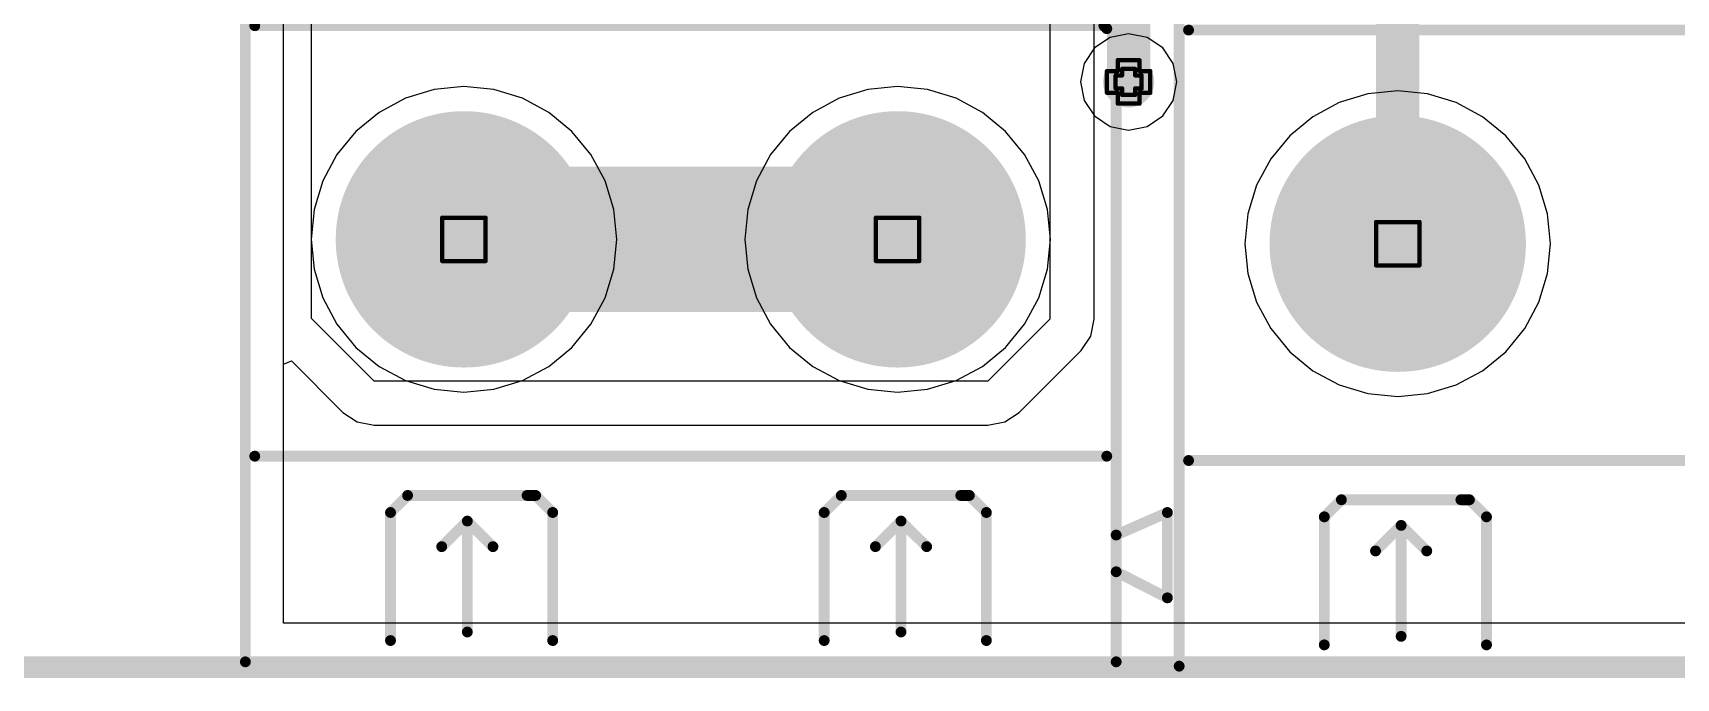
# Model space of a CAD drawing. Header units: inches. Extents: x 0 to 198, y 0 to 199.
# Drawn here: x 4.019 to 4.777, y -0.005 to 0.293 of the extents above; entities that cross this region are included whole.
import ezdxf

# ---------------------------------------------------------------- set-up
doc = ezdxf.new("R2010")
doc.units = ezdxf.units.IN
doc.header["$MEASUREMENT"] = 0
for name, color, linetype in [('Board Outline', 216, 'Continuous'), ('Bottom Layer', 5, 'Continuous'), ('Bottom Solder', 6, 'Continuous'), ('Drill Drawing', 1, 'Continuous'), ('Layer 1', 16, 'Continuous'), ('Layer 2', 76, 'Continuous'), ('Multi-Layer', 9, 'Continuous'), ('Pad Holes', 156, 'Continuous'), ('Top Layer', 1, 'Continuous'), ('Top Overlay', 2, 'Continuous'), ('Top Solder', 216, 'Continuous'), ('Via Holes', 16, 'Continuous')]:
    doc.layers.add(name, color=color, linetype=linetype)

# ---------------------------------------------------------------- blocks, each defined once
blk = doc.blocks.new('DB128L_5_08_2P_GN_S_222')
at = {"layer": 'Bottom Layer'}
h = blk.add_hatch(color=5, dxfattribs=at)
edge = h.paths.add_edge_path()
edge.add_arc((-0.1, 0), 0.05512, 0, 360)
h = blk.add_hatch(color=5, dxfattribs=at)
edge = h.paths.add_edge_path()
edge.add_arc((0.1, 0), 0.05512, 0, 360)
at = {"layer": 'Bottom Solder'}
h = blk.add_hatch(color=6, dxfattribs=at)
edge = h.paths.add_edge_path()
edge.add_arc((-0.1, 0), 0.05912, 0, 360)
h = blk.add_hatch(color=6, dxfattribs=at)
edge = h.paths.add_edge_path()
edge.add_arc((0.1, 0), 0.05912, 0, 360)
at = {"layer": 'Layer 1'}
h = blk.add_hatch(color=16, dxfattribs=at)
edge = h.paths.add_edge_path()
edge.add_arc((-0.1, 0), 0.05512, 0, 360)
h = blk.add_hatch(color=16, dxfattribs=at)
edge = h.paths.add_edge_path()
edge.add_arc((0.1, 0), 0.05512, 0, 360)
at = {"layer": 'Layer 2'}
h = blk.add_hatch(color=76, dxfattribs=at)
edge = h.paths.add_edge_path()
edge.add_arc((-0.1, 0), 0.05512, 0, 360)
h = blk.add_hatch(color=76, dxfattribs=at)
edge = h.paths.add_edge_path()
edge.add_arc((0.1, 0), 0.05512, 0, 360)
at = {"layer": 'Multi-Layer'}
h = blk.add_hatch(color=9, dxfattribs=at)
edge = h.paths.add_edge_path()
edge.add_arc((-0.1, 0), 0.05512, 0, 360)
h = blk.add_hatch(color=9, dxfattribs=at)
edge = h.paths.add_edge_path()
edge.add_arc((0.1, 0), 0.05512, 0, 360)
at = {"layer": 'Pad Holes'}
h = blk.add_hatch(color=7, dxfattribs=at)
edge = h.paths.add_edge_path()
edge.add_arc((-0.1, 0), 0.0315, 0, 360)
h = blk.add_hatch(color=7, dxfattribs=at)
edge = h.paths.add_edge_path()
edge.add_arc((0.1, 0), 0.0315, 0, 360)
at = {"layer": 'Top Layer'}
h = blk.add_hatch(color=1, dxfattribs=at)
edge = h.paths.add_edge_path()
edge.add_arc((-0.1, 0), 0.05512, 0, 360)
h = blk.add_hatch(color=1, dxfattribs=at)
edge = h.paths.add_edge_path()
edge.add_arc((0.1, 0), 0.05512, 0, 360)
at = {"layer": 'Top Solder'}
h = blk.add_hatch(color=216, dxfattribs=at)
edge = h.paths.add_edge_path()
edge.add_arc((-0.1, 0), 0.05912, 0, 360)
h = blk.add_hatch(color=216, dxfattribs=at)
edge = h.paths.add_edge_path()
edge.add_arc((0.1, 0), 0.05912, 0, 360)
at = {"layer": 'Top Overlay'}
for points in [[(-0.20079, 0.19485, 0.005, 0.005, 0), (-0.20079, -0.20079, 0.005, 0.005, 0)], [(0.20079, 0.19485, 0.005, 0.005, 0), (-0.20079, 0.19485, 0.005, 0.005, 0)], [(0.20079, 0.19485, 0.005, 0.005, 0), (0.20079, -0.20079, 0.005, 0.005, 0)], [(-0.14094, 0.18504, 0.005, 0.005, 0), (-0.14094, 0.12598, 0.005, 0.005, 0)], [(-0.10157, 0.1811, 0.005, 0.005, 0), (-0.10157, 0.12992, 0.005, 0.005, 0)], [(-0.06614, 0.18504, 0.005, 0.005, 0), (-0.06614, 0.12598, 0.005, 0.005, 0)], [(0.05906, 0.18504, 0.005, 0.005, 0), (0.05906, 0.12598, 0.005, 0.005, 0)], [(0.09843, 0.1811, 0.005, 0.005, 0), (0.09843, 0.12992, 0.005, 0.005, 0)], [(0.13386, 0.18504, 0.005, 0.005, 0), (0.13386, 0.12598, 0.005, 0.005, 0)], [(-0.20079, 0.15332, 0.005, 0.005, 0), (-0.22441, 0.16535, 0.005, 0.005, 0)], [(-0.22441, 0.16535, 0.005, 0.005, 0), (-0.22441, 0.12598, 0.005, 0.005, 0)], [(-0.10157, 0.12992, 0.005, 0.005, 0), (-0.11339, 0.14173, 0.005, 0.005, 0)], [(-0.08976, 0.14173, 0.005, 0.005, 0), (-0.10157, 0.12992, 0.005, 0.005, 0)], [(0.09843, 0.12992, 0.005, 0.005, 0), (0.08661, 0.14173, 0.005, 0.005, 0)], [(0.11024, 0.14173, 0.005, 0.005, 0), (0.09843, 0.12992, 0.005, 0.005, 0)], [(-0.20079, 0.13638, 0.005, 0.005, 0), (-0.22441, 0.12598, 0.005, 0.005, 0)], [(-0.13307, 0.11811, 0.005, 0.005, 0), (-0.14094, 0.12598, 0.005, 0.005, 0)], [(-0.06614, 0.12598, 0.005, 0.005, 0), (-0.07402, 0.11811, 0.005, 0.005, 0)], [(0.06693, 0.11811, 0.005, 0.005, 0), (0.05906, 0.12598, 0.005, 0.005, 0)], [(0.13386, 0.12598, 0.005, 0.005, 0), (0.12598, 0.11811, 0.005, 0.005, 0)], [(-0.12913, 0.11811, 0.005, 0.005, 0), (-0.13307, 0.11811, 0.005, 0.005, 0)], [(-0.07402, 0.11811, 0.005, 0.005, 0), (-0.12913, 0.11811, 0.005, 0.005, 0)], [(0.07087, 0.11811, 0.005, 0.005, 0), (0.06693, 0.11811, 0.005, 0.005, 0)], [(0.12598, 0.11811, 0.005, 0.005, 0), (0.07087, 0.11811, 0.005, 0.005, 0)], [(0.19646, 0.1, 0.005, 0.005, 0), (-0.19646, 0.1, 0.005, 0.005, 0)], [(-0.19512, -0.09853, 0.005, 0.005, 0), (-0.19646, -0.09719, 0.005, 0.005, 0)], [(0.19646, -0.09853, 0.005, 0.005, 0), (-0.19512, -0.09853, 0.005, 0.005, 0)], [(-0.20079, -0.13015, 0.005, 0.005, 0), (-0.22441, -0.11811, 0.005, 0.005, 0)], [(-0.22441, -0.11811, 0.005, 0.005, 0), (-0.22441, -0.15748, 0.005, 0.005, 0)], [(-0.20079, -0.14708, 0.005, 0.005, 0), (-0.22441, -0.15748, 0.005, 0.005, 0)], [(0.19646, -0.15111, 0.005, 0.005, 0), (-0.19646, -0.15111, 0.005, 0.005, 0)], [(0.02352, -0.15111, 0.005, 0.005, 0), (0.01862, -0.15111, 0.005, 0.005, 0)], [(0.20079, -0.20079, 0.005, 0.005, 0), (-0.20079, -0.20079, 0.005, 0.005, 0)]]:
    blk.add_lwpolyline(points, format="xyseb", dxfattribs=at)
for points in [[(-0.20204, 0.19485, 0.0025, 0.0025, 1), (-0.19954, 0.19485, 0.0025, 0.0025, 1)], [(-0.20204, 0.19485, 0.0025, 0.0025, 1), (-0.19954, 0.19485, 0.0025, 0.0025, 1)], [(0.19954, 0.19485, 0.0025, 0.0025, 1), (0.20204, 0.19485, 0.0025, 0.0025, 1)], [(0.19954, 0.19485, 0.0025, 0.0025, 1), (0.20204, 0.19485, 0.0025, 0.0025, 1)], [(-0.14219, 0.18504, 0.0025, 0.0025, 1), (-0.13969, 0.18504, 0.0025, 0.0025, 1)], [(-0.10282, 0.1811, 0.0025, 0.0025, 1), (-0.10032, 0.1811, 0.0025, 0.0025, 1)], [(-0.06739, 0.18504, 0.0025, 0.0025, 1), (-0.06489, 0.18504, 0.0025, 0.0025, 1)], [(0.05781, 0.18504, 0.0025, 0.0025, 1), (0.06031, 0.18504, 0.0025, 0.0025, 1)], [(0.09718, 0.1811, 0.0025, 0.0025, 1), (0.09968, 0.1811, 0.0025, 0.0025, 1)], [(0.13261, 0.18504, 0.0025, 0.0025, 1), (0.13511, 0.18504, 0.0025, 0.0025, 1)], [(-0.22566, 0.16535, 0.0025, 0.0025, 1), (-0.22316, 0.16535, 0.0025, 0.0025, 1)], [(-0.22566, 0.16535, 0.0025, 0.0025, 1), (-0.22316, 0.16535, 0.0025, 0.0025, 1)], [(-0.20204, 0.15332, 0.0025, 0.0025, 1), (-0.19954, 0.15332, 0.0025, 0.0025, 1)], [(-0.11464, 0.14173, 0.0025, 0.0025, 1), (-0.11214, 0.14173, 0.0025, 0.0025, 1)], [(-0.09101, 0.14173, 0.0025, 0.0025, 1), (-0.08851, 0.14173, 0.0025, 0.0025, 1)], [(0.08536, 0.14173, 0.0025, 0.0025, 1), (0.08786, 0.14173, 0.0025, 0.0025, 1)], [(0.10899, 0.14173, 0.0025, 0.0025, 1), (0.11149, 0.14173, 0.0025, 0.0025, 1)], [(-0.20204, 0.13638, 0.0025, 0.0025, 1), (-0.19954, 0.13638, 0.0025, 0.0025, 1)], [(-0.10282, 0.12992, 0.0025, 0.0025, 1), (-0.10032, 0.12992, 0.0025, 0.0025, 1)], [(-0.10282, 0.12992, 0.0025, 0.0025, 1), (-0.10032, 0.12992, 0.0025, 0.0025, 1)], [(-0.10282, 0.12992, 0.0025, 0.0025, 1), (-0.10032, 0.12992, 0.0025, 0.0025, 1)], [(0.09718, 0.12992, 0.0025, 0.0025, 1), (0.09968, 0.12992, 0.0025, 0.0025, 1)], [(0.09718, 0.12992, 0.0025, 0.0025, 1), (0.09968, 0.12992, 0.0025, 0.0025, 1)], [(0.09718, 0.12992, 0.0025, 0.0025, 1), (0.09968, 0.12992, 0.0025, 0.0025, 1)], [(-0.22566, 0.12598, 0.0025, 0.0025, 1), (-0.22316, 0.12598, 0.0025, 0.0025, 1)], [(-0.22566, 0.12598, 0.0025, 0.0025, 1), (-0.22316, 0.12598, 0.0025, 0.0025, 1)], [(-0.14219, 0.12598, 0.0025, 0.0025, 1), (-0.13969, 0.12598, 0.0025, 0.0025, 1)], [(-0.14219, 0.12598, 0.0025, 0.0025, 1), (-0.13969, 0.12598, 0.0025, 0.0025, 1)], [(-0.06739, 0.12598, 0.0025, 0.0025, 1), (-0.06489, 0.12598, 0.0025, 0.0025, 1)], [(-0.06739, 0.12598, 0.0025, 0.0025, 1), (-0.06489, 0.12598, 0.0025, 0.0025, 1)], [(0.05781, 0.12598, 0.0025, 0.0025, 1), (0.06031, 0.12598, 0.0025, 0.0025, 1)], [(0.05781, 0.12598, 0.0025, 0.0025, 1), (0.06031, 0.12598, 0.0025, 0.0025, 1)], [(0.13261, 0.12598, 0.0025, 0.0025, 1), (0.13511, 0.12598, 0.0025, 0.0025, 1)], [(0.13261, 0.12598, 0.0025, 0.0025, 1), (0.13511, 0.12598, 0.0025, 0.0025, 1)], [(-0.13432, 0.11811, 0.0025, 0.0025, 1), (-0.13182, 0.11811, 0.0025, 0.0025, 1)], [(-0.13432, 0.11811, 0.0025, 0.0025, 1), (-0.13182, 0.11811, 0.0025, 0.0025, 1)], [(-0.13038, 0.11811, 0.0025, 0.0025, 1), (-0.12788, 0.11811, 0.0025, 0.0025, 1)], [(-0.13038, 0.11811, 0.0025, 0.0025, 1), (-0.12788, 0.11811, 0.0025, 0.0025, 1)], [(-0.07527, 0.11811, 0.0025, 0.0025, 1), (-0.07277, 0.11811, 0.0025, 0.0025, 1)], [(-0.07527, 0.11811, 0.0025, 0.0025, 1), (-0.07277, 0.11811, 0.0025, 0.0025, 1)], [(0.06568, 0.11811, 0.0025, 0.0025, 1), (0.06818, 0.11811, 0.0025, 0.0025, 1)], [(0.06568, 0.11811, 0.0025, 0.0025, 1), (0.06818, 0.11811, 0.0025, 0.0025, 1)], [(0.06962, 0.11811, 0.0025, 0.0025, 1), (0.07212, 0.11811, 0.0025, 0.0025, 1)], [(0.06962, 0.11811, 0.0025, 0.0025, 1), (0.07212, 0.11811, 0.0025, 0.0025, 1)], [(0.12473, 0.11811, 0.0025, 0.0025, 1), (0.12723, 0.11811, 0.0025, 0.0025, 1)], [(0.12473, 0.11811, 0.0025, 0.0025, 1), (0.12723, 0.11811, 0.0025, 0.0025, 1)], [(-0.19771, 0.1, 0.0025, 0.0025, 1), (-0.19521, 0.1, 0.0025, 0.0025, 1)], [(0.19521, 0.1, 0.0025, 0.0025, 1), (0.19771, 0.1, 0.0025, 0.0025, 1)], [(-0.19771, -0.09719, 0.0025, 0.0025, 1), (-0.19521, -0.09719, 0.0025, 0.0025, 1)], [(-0.19637, -0.09853, 0.0025, 0.0025, 1), (-0.19387, -0.09853, 0.0025, 0.0025, 1)], [(-0.19637, -0.09853, 0.0025, 0.0025, 1), (-0.19387, -0.09853, 0.0025, 0.0025, 1)], [(0.19521, -0.09853, 0.0025, 0.0025, 1), (0.19771, -0.09853, 0.0025, 0.0025, 1)], [(-0.22566, -0.11811, 0.0025, 0.0025, 1), (-0.22316, -0.11811, 0.0025, 0.0025, 1)], [(-0.22566, -0.11811, 0.0025, 0.0025, 1), (-0.22316, -0.11811, 0.0025, 0.0025, 1)], [(-0.20204, -0.13015, 0.0025, 0.0025, 1), (-0.19954, -0.13015, 0.0025, 0.0025, 1)], [(-0.20204, -0.14708, 0.0025, 0.0025, 1), (-0.19954, -0.14708, 0.0025, 0.0025, 1)], [(-0.19771, -0.15111, 0.0025, 0.0025, 1), (-0.19521, -0.15111, 0.0025, 0.0025, 1)], [(0.01737, -0.15111, 0.0025, 0.0025, 1), (0.01987, -0.15111, 0.0025, 0.0025, 1)], [(0.02227, -0.15111, 0.0025, 0.0025, 1), (0.02477, -0.15111, 0.0025, 0.0025, 1)], [(0.19521, -0.15111, 0.0025, 0.0025, 1), (0.19771, -0.15111, 0.0025, 0.0025, 1)], [(-0.22566, -0.15748, 0.0025, 0.0025, 1), (-0.22316, -0.15748, 0.0025, 0.0025, 1)], [(-0.22566, -0.15748, 0.0025, 0.0025, 1), (-0.22316, -0.15748, 0.0025, 0.0025, 1)], [(-0.20204, -0.20079, 0.0025, 0.0025, 1), (-0.19954, -0.20079, 0.0025, 0.0025, 1)], [(-0.20204, -0.20079, 0.0025, 0.0025, 1), (-0.19954, -0.20079, 0.0025, 0.0025, 1)], [(0.19954, -0.20079, 0.0025, 0.0025, 1), (0.20204, -0.20079, 0.0025, 0.0025, 1)], [(0.19954, -0.20079, 0.0025, 0.0025, 1), (0.20204, -0.20079, 0.0025, 0.0025, 1)]]:
    blk.add_lwpolyline(points, format="xyseb", close=True, dxfattribs=at)
blk = doc.blocks.new('DB128L_5_08_2P_GN_S_223')
at = {"layer": 'Bottom Layer'}
h = blk.add_hatch(color=5, dxfattribs=at)
edge = h.paths.add_edge_path()
edge.add_arc((-0.1, 0), 0.05512, 0, 360)
h = blk.add_hatch(color=5, dxfattribs=at)
edge = h.paths.add_edge_path()
edge.add_arc((0.1, 0), 0.05512, 0, 360)
at = {"layer": 'Bottom Solder'}
h = blk.add_hatch(color=6, dxfattribs=at)
edge = h.paths.add_edge_path()
edge.add_arc((-0.1, 0), 0.05912, 0, 360)
h = blk.add_hatch(color=6, dxfattribs=at)
edge = h.paths.add_edge_path()
edge.add_arc((0.1, 0), 0.05912, 0, 360)
at = {"layer": 'Layer 1'}
h = blk.add_hatch(color=16, dxfattribs=at)
edge = h.paths.add_edge_path()
edge.add_arc((-0.1, 0), 0.05512, 0, 360)
h = blk.add_hatch(color=16, dxfattribs=at)
edge = h.paths.add_edge_path()
edge.add_arc((0.1, 0), 0.05512, 0, 360)
at = {"layer": 'Layer 2'}
h = blk.add_hatch(color=76, dxfattribs=at)
edge = h.paths.add_edge_path()
edge.add_arc((-0.1, 0), 0.05512, 0, 360)
h = blk.add_hatch(color=76, dxfattribs=at)
edge = h.paths.add_edge_path()
edge.add_arc((0.1, 0), 0.05512, 0, 360)
at = {"layer": 'Multi-Layer'}
h = blk.add_hatch(color=9, dxfattribs=at)
edge = h.paths.add_edge_path()
edge.add_arc((-0.1, 0), 0.05512, 0, 360)
h = blk.add_hatch(color=9, dxfattribs=at)
edge = h.paths.add_edge_path()
edge.add_arc((0.1, 0), 0.05512, 0, 360)
at = {"layer": 'Pad Holes'}
h = blk.add_hatch(color=7, dxfattribs=at)
edge = h.paths.add_edge_path()
edge.add_arc((-0.1, 0), 0.0315, 0, 360)
h = blk.add_hatch(color=7, dxfattribs=at)
edge = h.paths.add_edge_path()
edge.add_arc((0.1, 0), 0.0315, 0, 360)
at = {"layer": 'Top Layer'}
h = blk.add_hatch(color=1, dxfattribs=at)
edge = h.paths.add_edge_path()
edge.add_arc((-0.1, 0), 0.05512, 0, 360)
h = blk.add_hatch(color=1, dxfattribs=at)
edge = h.paths.add_edge_path()
edge.add_arc((0.1, 0), 0.05512, 0, 360)
at = {"layer": 'Top Solder'}
h = blk.add_hatch(color=216, dxfattribs=at)
edge = h.paths.add_edge_path()
edge.add_arc((-0.1, 0), 0.05912, 0, 360)
h = blk.add_hatch(color=216, dxfattribs=at)
edge = h.paths.add_edge_path()
edge.add_arc((0.1, 0), 0.05912, 0, 360)
at = {"layer": 'Top Overlay'}
for points in [[(-0.20079, 0.19485, 0.005, 0.005, 0), (-0.20079, -0.20079, 0.005, 0.005, 0)], [(0.20079, 0.19485, 0.005, 0.005, 0), (-0.20079, 0.19485, 0.005, 0.005, 0)], [(0.20079, 0.19485, 0.005, 0.005, 0), (0.20079, -0.20079, 0.005, 0.005, 0)], [(-0.14094, 0.18504, 0.005, 0.005, 0), (-0.14094, 0.12598, 0.005, 0.005, 0)], [(-0.10157, 0.1811, 0.005, 0.005, 0), (-0.10157, 0.12992, 0.005, 0.005, 0)], [(-0.06614, 0.18504, 0.005, 0.005, 0), (-0.06614, 0.12598, 0.005, 0.005, 0)], [(0.05906, 0.18504, 0.005, 0.005, 0), (0.05906, 0.12598, 0.005, 0.005, 0)], [(0.09843, 0.1811, 0.005, 0.005, 0), (0.09843, 0.12992, 0.005, 0.005, 0)], [(0.13386, 0.18504, 0.005, 0.005, 0), (0.13386, 0.12598, 0.005, 0.005, 0)], [(-0.20079, 0.15332, 0.005, 0.005, 0), (-0.22441, 0.16535, 0.005, 0.005, 0)], [(-0.22441, 0.16535, 0.005, 0.005, 0), (-0.22441, 0.12598, 0.005, 0.005, 0)], [(-0.10157, 0.12992, 0.005, 0.005, 0), (-0.11339, 0.14173, 0.005, 0.005, 0)], [(-0.08976, 0.14173, 0.005, 0.005, 0), (-0.10157, 0.12992, 0.005, 0.005, 0)], [(0.09843, 0.12992, 0.005, 0.005, 0), (0.08661, 0.14173, 0.005, 0.005, 0)], [(0.11024, 0.14173, 0.005, 0.005, 0), (0.09843, 0.12992, 0.005, 0.005, 0)], [(-0.20079, 0.13638, 0.005, 0.005, 0), (-0.22441, 0.12598, 0.005, 0.005, 0)], [(-0.13307, 0.11811, 0.005, 0.005, 0), (-0.14094, 0.12598, 0.005, 0.005, 0)], [(-0.06614, 0.12598, 0.005, 0.005, 0), (-0.07402, 0.11811, 0.005, 0.005, 0)], [(0.06693, 0.11811, 0.005, 0.005, 0), (0.05906, 0.12598, 0.005, 0.005, 0)], [(0.13386, 0.12598, 0.005, 0.005, 0), (0.12598, 0.11811, 0.005, 0.005, 0)], [(-0.12913, 0.11811, 0.005, 0.005, 0), (-0.13307, 0.11811, 0.005, 0.005, 0)], [(-0.07402, 0.11811, 0.005, 0.005, 0), (-0.12913, 0.11811, 0.005, 0.005, 0)], [(0.07087, 0.11811, 0.005, 0.005, 0), (0.06693, 0.11811, 0.005, 0.005, 0)], [(0.12598, 0.11811, 0.005, 0.005, 0), (0.07087, 0.11811, 0.005, 0.005, 0)], [(0.19646, 0.1, 0.005, 0.005, 0), (-0.19646, 0.1, 0.005, 0.005, 0)], [(-0.19512, -0.09853, 0.005, 0.005, 0), (-0.19646, -0.09719, 0.005, 0.005, 0)], [(0.19646, -0.09853, 0.005, 0.005, 0), (-0.19512, -0.09853, 0.005, 0.005, 0)], [(-0.20079, -0.13015, 0.005, 0.005, 0), (-0.22441, -0.11811, 0.005, 0.005, 0)], [(-0.22441, -0.11811, 0.005, 0.005, 0), (-0.22441, -0.15748, 0.005, 0.005, 0)], [(-0.20079, -0.14708, 0.005, 0.005, 0), (-0.22441, -0.15748, 0.005, 0.005, 0)], [(0.19646, -0.15111, 0.005, 0.005, 0), (-0.19646, -0.15111, 0.005, 0.005, 0)], [(0.02352, -0.15111, 0.005, 0.005, 0), (0.01862, -0.15111, 0.005, 0.005, 0)], [(0.20079, -0.20079, 0.005, 0.005, 0), (-0.20079, -0.20079, 0.005, 0.005, 0)]]:
    blk.add_lwpolyline(points, format="xyseb", dxfattribs=at)
for points in [[(-0.20204, 0.19485, 0.0025, 0.0025, 1), (-0.19954, 0.19485, 0.0025, 0.0025, 1)], [(-0.20204, 0.19485, 0.0025, 0.0025, 1), (-0.19954, 0.19485, 0.0025, 0.0025, 1)], [(0.19954, 0.19485, 0.0025, 0.0025, 1), (0.20204, 0.19485, 0.0025, 0.0025, 1)], [(0.19954, 0.19485, 0.0025, 0.0025, 1), (0.20204, 0.19485, 0.0025, 0.0025, 1)], [(-0.14219, 0.18504, 0.0025, 0.0025, 1), (-0.13969, 0.18504, 0.0025, 0.0025, 1)], [(-0.10282, 0.1811, 0.0025, 0.0025, 1), (-0.10032, 0.1811, 0.0025, 0.0025, 1)], [(-0.06739, 0.18504, 0.0025, 0.0025, 1), (-0.06489, 0.18504, 0.0025, 0.0025, 1)], [(0.05781, 0.18504, 0.0025, 0.0025, 1), (0.06031, 0.18504, 0.0025, 0.0025, 1)], [(0.09718, 0.1811, 0.0025, 0.0025, 1), (0.09968, 0.1811, 0.0025, 0.0025, 1)], [(0.13261, 0.18504, 0.0025, 0.0025, 1), (0.13511, 0.18504, 0.0025, 0.0025, 1)], [(-0.22566, 0.16535, 0.0025, 0.0025, 1), (-0.22316, 0.16535, 0.0025, 0.0025, 1)], [(-0.22566, 0.16535, 0.0025, 0.0025, 1), (-0.22316, 0.16535, 0.0025, 0.0025, 1)], [(-0.20204, 0.15332, 0.0025, 0.0025, 1), (-0.19954, 0.15332, 0.0025, 0.0025, 1)], [(-0.11464, 0.14173, 0.0025, 0.0025, 1), (-0.11214, 0.14173, 0.0025, 0.0025, 1)], [(-0.09101, 0.14173, 0.0025, 0.0025, 1), (-0.08851, 0.14173, 0.0025, 0.0025, 1)], [(0.08536, 0.14173, 0.0025, 0.0025, 1), (0.08786, 0.14173, 0.0025, 0.0025, 1)], [(0.10899, 0.14173, 0.0025, 0.0025, 1), (0.11149, 0.14173, 0.0025, 0.0025, 1)], [(-0.20204, 0.13638, 0.0025, 0.0025, 1), (-0.19954, 0.13638, 0.0025, 0.0025, 1)], [(-0.10282, 0.12992, 0.0025, 0.0025, 1), (-0.10032, 0.12992, 0.0025, 0.0025, 1)], [(-0.10282, 0.12992, 0.0025, 0.0025, 1), (-0.10032, 0.12992, 0.0025, 0.0025, 1)], [(-0.10282, 0.12992, 0.0025, 0.0025, 1), (-0.10032, 0.12992, 0.0025, 0.0025, 1)], [(0.09718, 0.12992, 0.0025, 0.0025, 1), (0.09968, 0.12992, 0.0025, 0.0025, 1)], [(0.09718, 0.12992, 0.0025, 0.0025, 1), (0.09968, 0.12992, 0.0025, 0.0025, 1)], [(0.09718, 0.12992, 0.0025, 0.0025, 1), (0.09968, 0.12992, 0.0025, 0.0025, 1)], [(-0.22566, 0.12598, 0.0025, 0.0025, 1), (-0.22316, 0.12598, 0.0025, 0.0025, 1)], [(-0.22566, 0.12598, 0.0025, 0.0025, 1), (-0.22316, 0.12598, 0.0025, 0.0025, 1)], [(-0.14219, 0.12598, 0.0025, 0.0025, 1), (-0.13969, 0.12598, 0.0025, 0.0025, 1)], [(-0.14219, 0.12598, 0.0025, 0.0025, 1), (-0.13969, 0.12598, 0.0025, 0.0025, 1)], [(-0.06739, 0.12598, 0.0025, 0.0025, 1), (-0.06489, 0.12598, 0.0025, 0.0025, 1)], [(-0.06739, 0.12598, 0.0025, 0.0025, 1), (-0.06489, 0.12598, 0.0025, 0.0025, 1)], [(0.05781, 0.12598, 0.0025, 0.0025, 1), (0.06031, 0.12598, 0.0025, 0.0025, 1)], [(0.05781, 0.12598, 0.0025, 0.0025, 1), (0.06031, 0.12598, 0.0025, 0.0025, 1)], [(0.13261, 0.12598, 0.0025, 0.0025, 1), (0.13511, 0.12598, 0.0025, 0.0025, 1)], [(0.13261, 0.12598, 0.0025, 0.0025, 1), (0.13511, 0.12598, 0.0025, 0.0025, 1)], [(-0.13432, 0.11811, 0.0025, 0.0025, 1), (-0.13182, 0.11811, 0.0025, 0.0025, 1)], [(-0.13432, 0.11811, 0.0025, 0.0025, 1), (-0.13182, 0.11811, 0.0025, 0.0025, 1)], [(-0.13038, 0.11811, 0.0025, 0.0025, 1), (-0.12788, 0.11811, 0.0025, 0.0025, 1)], [(-0.13038, 0.11811, 0.0025, 0.0025, 1), (-0.12788, 0.11811, 0.0025, 0.0025, 1)], [(-0.07527, 0.11811, 0.0025, 0.0025, 1), (-0.07277, 0.11811, 0.0025, 0.0025, 1)], [(-0.07527, 0.11811, 0.0025, 0.0025, 1), (-0.07277, 0.11811, 0.0025, 0.0025, 1)], [(0.06568, 0.11811, 0.0025, 0.0025, 1), (0.06818, 0.11811, 0.0025, 0.0025, 1)], [(0.06568, 0.11811, 0.0025, 0.0025, 1), (0.06818, 0.11811, 0.0025, 0.0025, 1)], [(0.06962, 0.11811, 0.0025, 0.0025, 1), (0.07212, 0.11811, 0.0025, 0.0025, 1)], [(0.06962, 0.11811, 0.0025, 0.0025, 1), (0.07212, 0.11811, 0.0025, 0.0025, 1)], [(0.12473, 0.11811, 0.0025, 0.0025, 1), (0.12723, 0.11811, 0.0025, 0.0025, 1)], [(0.12473, 0.11811, 0.0025, 0.0025, 1), (0.12723, 0.11811, 0.0025, 0.0025, 1)], [(-0.19771, 0.1, 0.0025, 0.0025, 1), (-0.19521, 0.1, 0.0025, 0.0025, 1)], [(0.19521, 0.1, 0.0025, 0.0025, 1), (0.19771, 0.1, 0.0025, 0.0025, 1)], [(-0.19771, -0.09719, 0.0025, 0.0025, 1), (-0.19521, -0.09719, 0.0025, 0.0025, 1)], [(-0.19637, -0.09853, 0.0025, 0.0025, 1), (-0.19387, -0.09853, 0.0025, 0.0025, 1)], [(-0.19637, -0.09853, 0.0025, 0.0025, 1), (-0.19387, -0.09853, 0.0025, 0.0025, 1)], [(0.19521, -0.09853, 0.0025, 0.0025, 1), (0.19771, -0.09853, 0.0025, 0.0025, 1)], [(-0.22566, -0.11811, 0.0025, 0.0025, 1), (-0.22316, -0.11811, 0.0025, 0.0025, 1)], [(-0.22566, -0.11811, 0.0025, 0.0025, 1), (-0.22316, -0.11811, 0.0025, 0.0025, 1)], [(-0.20204, -0.13015, 0.0025, 0.0025, 1), (-0.19954, -0.13015, 0.0025, 0.0025, 1)], [(-0.20204, -0.14708, 0.0025, 0.0025, 1), (-0.19954, -0.14708, 0.0025, 0.0025, 1)], [(-0.19771, -0.15111, 0.0025, 0.0025, 1), (-0.19521, -0.15111, 0.0025, 0.0025, 1)], [(0.01737, -0.15111, 0.0025, 0.0025, 1), (0.01987, -0.15111, 0.0025, 0.0025, 1)], [(0.02227, -0.15111, 0.0025, 0.0025, 1), (0.02477, -0.15111, 0.0025, 0.0025, 1)], [(0.19521, -0.15111, 0.0025, 0.0025, 1), (0.19771, -0.15111, 0.0025, 0.0025, 1)], [(-0.22566, -0.15748, 0.0025, 0.0025, 1), (-0.22316, -0.15748, 0.0025, 0.0025, 1)], [(-0.22566, -0.15748, 0.0025, 0.0025, 1), (-0.22316, -0.15748, 0.0025, 0.0025, 1)], [(-0.20204, -0.20079, 0.0025, 0.0025, 1), (-0.19954, -0.20079, 0.0025, 0.0025, 1)], [(-0.20204, -0.20079, 0.0025, 0.0025, 1), (-0.19954, -0.20079, 0.0025, 0.0025, 1)], [(0.19954, -0.20079, 0.0025, 0.0025, 1), (0.20204, -0.20079, 0.0025, 0.0025, 1)], [(0.19954, -0.20079, 0.0025, 0.0025, 1), (0.20204, -0.20079, 0.0025, 0.0025, 1)]]:
    blk.add_lwpolyline(points, format="xyseb", close=True, dxfattribs=at)

msp = doc.modelspace()

# ---------------------------------------------------------------- hatches: boundary and pattern name
at = {"layer": 'Bottom Layer'}
h = msp.add_hatch(color=5, dxfattribs=at)
edge = h.paths.add_edge_path()
edge.add_arc((4.52482, 0.27), 0.01181, 0, 360)
msp.add_hatch(color=5, dxfattribs=at).paths.add_polyline_path([(4.41828, 0.16391), (4.41828, 0.23084), (4.19859, 0.23084), (4.19859, 0.16391)])
at = {"layer": 'Layer 1'}
h = msp.add_hatch(color=16, dxfattribs=at)
edge = h.paths.add_edge_path()
edge.add_arc((4.52482, 0.27), 0.01181, 0, 360)
at = {"layer": 'Layer 2'}
h = msp.add_hatch(color=76, dxfattribs=at)
edge = h.paths.add_edge_path()
edge.add_arc((4.52482, 0.27), 0.01181, 0, 360)
at = {"layer": 'Top Layer'}
h = msp.add_hatch(color=1, dxfattribs=at)
edge = h.paths.add_edge_path()
edge.add_arc((4.52482, 0.27), 0.01181, 0, 360)
at = {"layer": 'Via Holes'}
h = msp.add_hatch(color=7, dxfattribs=at)
edge = h.paths.add_edge_path()
edge.add_arc((4.52482, 0.27), 0.00591, 0, 360)

# ---------------------------------------------------------------- linework, layer by layer
at = {"layer": 'Board Outline'}
msp.add_lwpolyline([(0, 0, 0.01, 0.01, 0), (6.29921, 0, 0.01, 0.01, 0)], format="xyseb", dxfattribs=at)
at = {"layer": 'Bottom Layer'}
for p, q in [((4.14794, 0.16087), (4.14794, 0.30751)), ((4.48848, 0.30746), (4.48848, 0.16053)), ((4.50887, 0.16053), (4.50887, 0.30746)), ((4.17681, 0.132), (4.14794, 0.16087)), ((4.48848, 0.16053), (4.45995, 0.132)), ((4.50732, 0.15273), (4.50887, 0.16053)), ((4.5029, 0.14611), (4.50732, 0.15273)), ((4.47437, 0.11758), (4.5029, 0.14611)), ((4.5029, 0.14611), (4.5029, 0.14611)), ((4.135, 0.13975), (4.1387, 0.14128)), ((4.135, 0.02039), (4.135, 0.13975)), ((4.1387, 0.14128), (4.16239, 0.11758)), ((4.45995, 0.132), (4.17681, 0.132)), ((4.16239, 0.11758), (4.16901, 0.11316)), ((4.46775, 0.11316), (4.47437, 0.11758)), ((4.16901, 0.11316), (4.17681, 0.11161)), ((4.17681, 0.11161), (4.45995, 0.11161)), ((4.45995, 0.11161), (4.46775, 0.11316)), ((5.96167, 0.02039), (4.135, 0.02039))]:
    msp.add_line(p, q, dxfattribs=at)
for points in [[(4.64891, 0.19538, 0.02, 0.02, 0), (4.64891, 0.45747, 0.02, 0.02, 0)], [(4.52482, 0.27, 0.02, 0.02, 0), (4.52482, 0.31571, 0.02, 0.02, 0)]]:
    msp.add_lwpolyline(points, format="xyseb", dxfattribs=at)
for points in [[(4.51982, 0.27, 0.01, 0.01, 1), (4.52982, 0.27, 0.01, 0.01, 1)], [(4.64391, 0.19538, 0.01, 0.01, 1), (4.65391, 0.19538, 0.01, 0.01, 1)]]:
    msp.add_lwpolyline(points, format="xyseb", close=True, dxfattribs=at)
at = {"layer": 'Drill Drawing'}
for points in [[(4.51982, 0.275, 0.002, 0.002, 0), (4.51982, 0.28, 0.002, 0.002, 0)], [(4.51982, 0.28, 0.002, 0.002, 0), (4.52982, 0.28, 0.002, 0.002, 0)], [(4.52982, 0.275, 0.002, 0.002, 0), (4.52982, 0.28, 0.002, 0.002, 0)], [(4.51482, 0.265, 0.002, 0.002, 0), (4.51482, 0.275, 0.002, 0.002, 0)], [(4.51482, 0.275, 0.002, 0.002, 0), (4.51982, 0.275, 0.002, 0.002, 0)], [(4.51882, 0.267, 0.002, 0.002, 0), (4.51882, 0.273, 0.002, 0.002, 0)], [(4.51882, 0.273, 0.002, 0.002, 0), (4.52182, 0.273, 0.002, 0.002, 0)], [(4.52182, 0.273, 0.002, 0.002, 0), (4.52182, 0.276, 0.002, 0.002, 0)], [(4.52182, 0.276, 0.002, 0.002, 0), (4.52782, 0.276, 0.002, 0.002, 0)], [(4.52782, 0.273, 0.002, 0.002, 0), (4.52782, 0.276, 0.002, 0.002, 0)], [(4.52782, 0.273, 0.002, 0.002, 0), (4.53082, 0.273, 0.002, 0.002, 0)], [(4.52982, 0.275, 0.002, 0.002, 0), (4.53482, 0.275, 0.002, 0.002, 0)], [(4.53082, 0.267, 0.002, 0.002, 0), (4.53082, 0.273, 0.002, 0.002, 0)], [(4.53482, 0.265, 0.002, 0.002, 0), (4.53482, 0.275, 0.002, 0.002, 0)], [(4.51482, 0.265, 0.002, 0.002, 0), (4.51982, 0.265, 0.002, 0.002, 0)], [(4.51882, 0.267, 0.002, 0.002, 0), (4.52182, 0.267, 0.002, 0.002, 0)], [(4.51982, 0.26, 0.002, 0.002, 0), (4.51982, 0.265, 0.002, 0.002, 0)], [(4.52182, 0.264, 0.002, 0.002, 0), (4.52182, 0.267, 0.002, 0.002, 0)], [(4.52782, 0.267, 0.002, 0.002, 0), (4.53082, 0.267, 0.002, 0.002, 0)], [(4.52782, 0.264, 0.002, 0.002, 0), (4.52782, 0.267, 0.002, 0.002, 0)], [(4.52982, 0.265, 0.002, 0.002, 0), (4.53482, 0.265, 0.002, 0.002, 0)], [(4.52982, 0.26, 0.002, 0.002, 0), (4.52982, 0.265, 0.002, 0.002, 0)], [(4.51982, 0.26, 0.002, 0.002, 0), (4.52982, 0.26, 0.002, 0.002, 0)], [(4.52182, 0.264, 0.002, 0.002, 0), (4.52782, 0.264, 0.002, 0.002, 0)], [(4.20828, 0.20738, 0.002, 0.002, 0), (4.22828, 0.20738, 0.002, 0.002, 0)], [(4.20828, 0.18738, 0.002, 0.002, 0), (4.20828, 0.20738, 0.002, 0.002, 0)], [(4.22828, 0.18738, 0.002, 0.002, 0), (4.22828, 0.20738, 0.002, 0.002, 0)], [(4.40828, 0.20738, 0.002, 0.002, 0), (4.42828, 0.20738, 0.002, 0.002, 0)], [(4.40828, 0.18738, 0.002, 0.002, 0), (4.40828, 0.20738, 0.002, 0.002, 0)], [(4.42828, 0.18738, 0.002, 0.002, 0), (4.42828, 0.20738, 0.002, 0.002, 0)], [(4.63891, 0.20538, 0.002, 0.002, 0), (4.65891, 0.20538, 0.002, 0.002, 0)], [(4.63891, 0.18538, 0.002, 0.002, 0), (4.63891, 0.20538, 0.002, 0.002, 0)], [(4.65891, 0.18538, 0.002, 0.002, 0), (4.65891, 0.20538, 0.002, 0.002, 0)], [(4.20828, 0.18738, 0.002, 0.002, 0), (4.22828, 0.18738, 0.002, 0.002, 0)], [(4.40828, 0.18738, 0.002, 0.002, 0), (4.42828, 0.18738, 0.002, 0.002, 0)], [(4.63891, 0.18538, 0.002, 0.002, 0), (4.65891, 0.18538, 0.002, 0.002, 0)]]:
    msp.add_lwpolyline(points, format="xyseb", dxfattribs=at)
for points in [[(4.51932, 0.28, 0.001, 0.001, 1), (4.52032, 0.28, 0.001, 0.001, 1)], [(4.51932, 0.28, 0.001, 0.001, 1), (4.52032, 0.28, 0.001, 0.001, 1)], [(4.52932, 0.28, 0.001, 0.001, 1), (4.53032, 0.28, 0.001, 0.001, 1)], [(4.52932, 0.28, 0.001, 0.001, 1), (4.53032, 0.28, 0.001, 0.001, 1)], [(4.51432, 0.275, 0.001, 0.001, 1), (4.51532, 0.275, 0.001, 0.001, 1)], [(4.51432, 0.275, 0.001, 0.001, 1), (4.51532, 0.275, 0.001, 0.001, 1)], [(4.51832, 0.273, 0.001, 0.001, 1), (4.51932, 0.273, 0.001, 0.001, 1)], [(4.51832, 0.273, 0.001, 0.001, 1), (4.51932, 0.273, 0.001, 0.001, 1)], [(4.51932, 0.275, 0.001, 0.001, 1), (4.52032, 0.275, 0.001, 0.001, 1)], [(4.51932, 0.275, 0.001, 0.001, 1), (4.52032, 0.275, 0.001, 0.001, 1)], [(4.52132, 0.276, 0.001, 0.001, 1), (4.52232, 0.276, 0.001, 0.001, 1)], [(4.52132, 0.276, 0.001, 0.001, 1), (4.52232, 0.276, 0.001, 0.001, 1)], [(4.52132, 0.273, 0.001, 0.001, 1), (4.52232, 0.273, 0.001, 0.001, 1)], [(4.52132, 0.273, 0.001, 0.001, 1), (4.52232, 0.273, 0.001, 0.001, 1)], [(4.52732, 0.276, 0.001, 0.001, 1), (4.52832, 0.276, 0.001, 0.001, 1)], [(4.52732, 0.276, 0.001, 0.001, 1), (4.52832, 0.276, 0.001, 0.001, 1)], [(4.52732, 0.273, 0.001, 0.001, 1), (4.52832, 0.273, 0.001, 0.001, 1)], [(4.52732, 0.273, 0.001, 0.001, 1), (4.52832, 0.273, 0.001, 0.001, 1)], [(4.52932, 0.275, 0.001, 0.001, 1), (4.53032, 0.275, 0.001, 0.001, 1)], [(4.52932, 0.275, 0.001, 0.001, 1), (4.53032, 0.275, 0.001, 0.001, 1)], [(4.53032, 0.273, 0.001, 0.001, 1), (4.53132, 0.273, 0.001, 0.001, 1)], [(4.53032, 0.273, 0.001, 0.001, 1), (4.53132, 0.273, 0.001, 0.001, 1)], [(4.53432, 0.275, 0.001, 0.001, 1), (4.53532, 0.275, 0.001, 0.001, 1)], [(4.53432, 0.275, 0.001, 0.001, 1), (4.53532, 0.275, 0.001, 0.001, 1)], [(4.51432, 0.265, 0.001, 0.001, 1), (4.51532, 0.265, 0.001, 0.001, 1)], [(4.51432, 0.265, 0.001, 0.001, 1), (4.51532, 0.265, 0.001, 0.001, 1)], [(4.51832, 0.267, 0.001, 0.001, 1), (4.51932, 0.267, 0.001, 0.001, 1)], [(4.51832, 0.267, 0.001, 0.001, 1), (4.51932, 0.267, 0.001, 0.001, 1)], [(4.51932, 0.265, 0.001, 0.001, 1), (4.52032, 0.265, 0.001, 0.001, 1)], [(4.51932, 0.265, 0.001, 0.001, 1), (4.52032, 0.265, 0.001, 0.001, 1)], [(4.52132, 0.267, 0.001, 0.001, 1), (4.52232, 0.267, 0.001, 0.001, 1)], [(4.52132, 0.267, 0.001, 0.001, 1), (4.52232, 0.267, 0.001, 0.001, 1)], [(4.52732, 0.267, 0.001, 0.001, 1), (4.52832, 0.267, 0.001, 0.001, 1)], [(4.52732, 0.267, 0.001, 0.001, 1), (4.52832, 0.267, 0.001, 0.001, 1)], [(4.52932, 0.265, 0.001, 0.001, 1), (4.53032, 0.265, 0.001, 0.001, 1)], [(4.52932, 0.265, 0.001, 0.001, 1), (4.53032, 0.265, 0.001, 0.001, 1)], [(4.53032, 0.267, 0.001, 0.001, 1), (4.53132, 0.267, 0.001, 0.001, 1)], [(4.53032, 0.267, 0.001, 0.001, 1), (4.53132, 0.267, 0.001, 0.001, 1)], [(4.53432, 0.265, 0.001, 0.001, 1), (4.53532, 0.265, 0.001, 0.001, 1)], [(4.53432, 0.265, 0.001, 0.001, 1), (4.53532, 0.265, 0.001, 0.001, 1)], [(4.51932, 0.26, 0.001, 0.001, 1), (4.52032, 0.26, 0.001, 0.001, 1)], [(4.51932, 0.26, 0.001, 0.001, 1), (4.52032, 0.26, 0.001, 0.001, 1)], [(4.52132, 0.264, 0.001, 0.001, 1), (4.52232, 0.264, 0.001, 0.001, 1)], [(4.52132, 0.264, 0.001, 0.001, 1), (4.52232, 0.264, 0.001, 0.001, 1)], [(4.52732, 0.264, 0.001, 0.001, 1), (4.52832, 0.264, 0.001, 0.001, 1)], [(4.52732, 0.264, 0.001, 0.001, 1), (4.52832, 0.264, 0.001, 0.001, 1)], [(4.52932, 0.26, 0.001, 0.001, 1), (4.53032, 0.26, 0.001, 0.001, 1)], [(4.52932, 0.26, 0.001, 0.001, 1), (4.53032, 0.26, 0.001, 0.001, 1)], [(4.20778, 0.20738, 0.001, 0.001, 1), (4.20878, 0.20738, 0.001, 0.001, 1)], [(4.20778, 0.20738, 0.001, 0.001, 1), (4.20878, 0.20738, 0.001, 0.001, 1)], [(4.22778, 0.20738, 0.001, 0.001, 1), (4.22878, 0.20738, 0.001, 0.001, 1)], [(4.22778, 0.20738, 0.001, 0.001, 1), (4.22878, 0.20738, 0.001, 0.001, 1)], [(4.40778, 0.20738, 0.001, 0.001, 1), (4.40878, 0.20738, 0.001, 0.001, 1)], [(4.40778, 0.20738, 0.001, 0.001, 1), (4.40878, 0.20738, 0.001, 0.001, 1)], [(4.42778, 0.20738, 0.001, 0.001, 1), (4.42878, 0.20738, 0.001, 0.001, 1)], [(4.42778, 0.20738, 0.001, 0.001, 1), (4.42878, 0.20738, 0.001, 0.001, 1)], [(4.63841, 0.20538, 0.001, 0.001, 1), (4.63941, 0.20538, 0.001, 0.001, 1)], [(4.63841, 0.20538, 0.001, 0.001, 1), (4.63941, 0.20538, 0.001, 0.001, 1)], [(4.65841, 0.20538, 0.001, 0.001, 1), (4.65941, 0.20538, 0.001, 0.001, 1)], [(4.65841, 0.20538, 0.001, 0.001, 1), (4.65941, 0.20538, 0.001, 0.001, 1)], [(4.20778, 0.18738, 0.001, 0.001, 1), (4.20878, 0.18738, 0.001, 0.001, 1)], [(4.20778, 0.18738, 0.001, 0.001, 1), (4.20878, 0.18738, 0.001, 0.001, 1)], [(4.22778, 0.18738, 0.001, 0.001, 1), (4.22878, 0.18738, 0.001, 0.001, 1)], [(4.22778, 0.18738, 0.001, 0.001, 1), (4.22878, 0.18738, 0.001, 0.001, 1)], [(4.40778, 0.18738, 0.001, 0.001, 1), (4.40878, 0.18738, 0.001, 0.001, 1)], [(4.40778, 0.18738, 0.001, 0.001, 1), (4.40878, 0.18738, 0.001, 0.001, 1)], [(4.42778, 0.18738, 0.001, 0.001, 1), (4.42878, 0.18738, 0.001, 0.001, 1)], [(4.42778, 0.18738, 0.001, 0.001, 1), (4.42878, 0.18738, 0.001, 0.001, 1)], [(4.63841, 0.18538, 0.001, 0.001, 1), (4.63941, 0.18538, 0.001, 0.001, 1)], [(4.63841, 0.18538, 0.001, 0.001, 1), (4.63941, 0.18538, 0.001, 0.001, 1)], [(4.65841, 0.18538, 0.001, 0.001, 1), (4.65941, 0.18538, 0.001, 0.001, 1)], [(4.65841, 0.18538, 0.001, 0.001, 1), (4.65941, 0.18538, 0.001, 0.001, 1)]]:
    msp.add_lwpolyline(points, format="xyseb", close=True, dxfattribs=at)
at = {"layer": 'Layer 1'}
for p, q in [((4.135, 0.02039), (4.135, 0.965)), ((4.20453, 0.26648), (4.19131, 0.26247)), ((4.21828, 0.26783), (4.20453, 0.26648)), ((4.23202, 0.26648), (4.21828, 0.26783)), ((4.24524, 0.26247), (4.23202, 0.26648)), ((4.40453, 0.26648), (4.39131, 0.26247)), ((4.41828, 0.26783), (4.40453, 0.26648)), ((4.43202, 0.26648), (4.41828, 0.26783)), ((4.44524, 0.26247), (4.43202, 0.26648)), ((4.19131, 0.26247), (4.17913, 0.25596)), ((4.25742, 0.25596), (4.24524, 0.26247)), ((4.39131, 0.26247), (4.37913, 0.25596)), ((4.45742, 0.25596), (4.44524, 0.26247)), ((4.17913, 0.25596), (4.16846, 0.2472)), ((4.2681, 0.2472), (4.25742, 0.25596)), ((4.37913, 0.25596), (4.36846, 0.2472)), ((4.4681, 0.2472), (4.45742, 0.25596)), ((4.16846, 0.2472), (4.15969, 0.23652)), ((4.27686, 0.23652), (4.2681, 0.2472)), ((4.36846, 0.2472), (4.35969, 0.23652)), ((4.47686, 0.23652), (4.4681, 0.2472)), ((4.15969, 0.23652), (4.15318, 0.22434)), ((4.28337, 0.22434), (4.27686, 0.23652)), ((4.35969, 0.23652), (4.35318, 0.22434)), ((4.48337, 0.22434), (4.47686, 0.23652)), ((4.15318, 0.22434), (4.14917, 0.21112)), ((4.28738, 0.21112), (4.28337, 0.22434)), ((4.35318, 0.22434), (4.34917, 0.21112)), ((4.48738, 0.21112), (4.48337, 0.22434)), ((4.14917, 0.21112), (4.14782, 0.19738)), ((4.28873, 0.19738), (4.28738, 0.21112)), ((4.34917, 0.21112), (4.34782, 0.19738)), ((4.48874, 0.19738), (4.48738, 0.21112)), ((4.14782, 0.19738), (4.14917, 0.18363)), ((4.28738, 0.18363), (4.28873, 0.19738)), ((4.34782, 0.19738), (4.34917, 0.18363)), ((4.48738, 0.18363), (4.48874, 0.19738)), ((4.14917, 0.18363), (4.15318, 0.17041)), ((4.28337, 0.17041), (4.28738, 0.18363)), ((4.34917, 0.18363), (4.35318, 0.17041)), ((4.48337, 0.17041), (4.48738, 0.18363)), ((4.15318, 0.17041), (4.15969, 0.15823)), ((4.27686, 0.15823), (4.28337, 0.17041)), ((4.35318, 0.17041), (4.35969, 0.15823)), ((4.47686, 0.15823), (4.48337, 0.17041)), ((4.15969, 0.15823), (4.16846, 0.14755)), ((4.2681, 0.14755), (4.27686, 0.15823)), ((4.35969, 0.15823), (4.36846, 0.14755)), ((4.4681, 0.14755), (4.47686, 0.15823)), ((4.16846, 0.14755), (4.17913, 0.13879)), ((4.25742, 0.13879), (4.2681, 0.14755)), ((4.36846, 0.14755), (4.37913, 0.13879)), ((4.45742, 0.13879), (4.4681, 0.14755)), ((4.17913, 0.13879), (4.19131, 0.13228)), ((4.24524, 0.13228), (4.25742, 0.13879)), ((4.37913, 0.13879), (4.39131, 0.13228)), ((4.44524, 0.13228), (4.45742, 0.13879)), ((4.19131, 0.13228), (4.20453, 0.12827)), ((4.23202, 0.12827), (4.24524, 0.13228)), ((4.39131, 0.13228), (4.40453, 0.12827)), ((4.43202, 0.12827), (4.44524, 0.13228)), ((4.20453, 0.12827), (4.21828, 0.12692)), ((4.21828, 0.12692), (4.23202, 0.12827)), ((4.40453, 0.12827), (4.41828, 0.12692)), ((4.41828, 0.12692), (4.43202, 0.12827)), ((5.96167, 0.02039), (4.135, 0.02039))]:
    msp.add_line(p, q, dxfattribs=at)
at = {"layer": 'Layer 2'}
for p, q in [((4.135, 0.02039), (4.135, 0.965)), ((4.51631, 0.29055), (4.50909, 0.28572)), ((4.52482, 0.29224), (4.51631, 0.29055)), ((4.53333, 0.29055), (4.52482, 0.29224)), ((4.54054, 0.28572), (4.53333, 0.29055)), ((4.50909, 0.28572), (4.50427, 0.27851)), ((4.54536, 0.27851), (4.54054, 0.28572)), ((4.50427, 0.27851), (4.50258, 0.27)), ((4.54706, 0.27), (4.54536, 0.27851)), ((4.20453, 0.26648), (4.19131, 0.26247)), ((4.21828, 0.26783), (4.20453, 0.26648)), ((4.23202, 0.26648), (4.21828, 0.26783)), ((4.24524, 0.26247), (4.23202, 0.26648)), ((4.40453, 0.26648), (4.39131, 0.26247)), ((4.41828, 0.26783), (4.40453, 0.26648)), ((4.43202, 0.26648), (4.41828, 0.26783)), ((4.44524, 0.26247), (4.43202, 0.26648)), ((4.50258, 0.27), (4.50427, 0.26149)), ((4.54536, 0.26149), (4.54706, 0.27)), ((4.64891, 0.26584), (4.63516, 0.26448)), ((4.66265, 0.26448), (4.64891, 0.26584)), ((4.19131, 0.26247), (4.17913, 0.25596)), ((4.25742, 0.25596), (4.24524, 0.26247)), ((4.39131, 0.26247), (4.37913, 0.25596)), ((4.45742, 0.25596), (4.44524, 0.26247)), ((4.50427, 0.26149), (4.50909, 0.25428)), ((4.54054, 0.25428), (4.54536, 0.26149)), ((4.62194, 0.26047), (4.60976, 0.25396)), ((4.63516, 0.26448), (4.62194, 0.26047)), ((4.67587, 0.26047), (4.66265, 0.26448)), ((4.68805, 0.25396), (4.67587, 0.26047)), ((4.17913, 0.25596), (4.16846, 0.2472)), ((4.2681, 0.2472), (4.25742, 0.25596)), ((4.37913, 0.25596), (4.36846, 0.2472)), ((4.4681, 0.2472), (4.45742, 0.25596)), ((4.50909, 0.25428), (4.51631, 0.24945)), ((4.53333, 0.24945), (4.54054, 0.25428)), ((4.60976, 0.25396), (4.59909, 0.2452)), ((4.69873, 0.2452), (4.68805, 0.25396)), ((4.16846, 0.2472), (4.15969, 0.23652)), ((4.27686, 0.23652), (4.2681, 0.2472)), ((4.36846, 0.2472), (4.35969, 0.23652)), ((4.47686, 0.23652), (4.4681, 0.2472)), ((4.51631, 0.24945), (4.52482, 0.24776)), ((4.52482, 0.24776), (4.53333, 0.24945)), ((4.59909, 0.2452), (4.59032, 0.23452)), ((4.70749, 0.23452), (4.69873, 0.2452)), ((4.15969, 0.23652), (4.15318, 0.22434)), ((4.28337, 0.22434), (4.27686, 0.23652)), ((4.35969, 0.23652), (4.35318, 0.22434)), ((4.48337, 0.22434), (4.47686, 0.23652)), ((4.59032, 0.23452), (4.58381, 0.22234)), ((4.714, 0.22234), (4.70749, 0.23452)), ((4.15318, 0.22434), (4.14917, 0.21112)), ((4.28738, 0.21112), (4.28337, 0.22434)), ((4.35318, 0.22434), (4.34917, 0.21112)), ((4.48738, 0.21112), (4.48337, 0.22434)), ((4.58381, 0.22234), (4.5798, 0.20912)), ((4.71801, 0.20912), (4.714, 0.22234)), ((4.14917, 0.21112), (4.14782, 0.19738)), ((4.28873, 0.19738), (4.28738, 0.21112)), ((4.34917, 0.21112), (4.34782, 0.19738)), ((4.48874, 0.19738), (4.48738, 0.21112)), ((4.5798, 0.20912), (4.57845, 0.19538)), ((4.71936, 0.19538), (4.71801, 0.20912)), ((4.14782, 0.19738), (4.14917, 0.18363)), ((4.28738, 0.18363), (4.28873, 0.19738)), ((4.34782, 0.19738), (4.34917, 0.18363)), ((4.48738, 0.18363), (4.48874, 0.19738)), ((4.57845, 0.19538), (4.5798, 0.18163)), ((4.71801, 0.18163), (4.71936, 0.19538)), ((4.14917, 0.18363), (4.15318, 0.17041)), ((4.28337, 0.17041), (4.28738, 0.18363)), ((4.34917, 0.18363), (4.35318, 0.17041)), ((4.48337, 0.17041), (4.48738, 0.18363)), ((4.5798, 0.18163), (4.58381, 0.16842)), ((4.714, 0.16842), (4.71801, 0.18163)), ((4.15318, 0.17041), (4.15969, 0.15823)), ((4.27686, 0.15823), (4.28337, 0.17041)), ((4.35318, 0.17041), (4.35969, 0.15823)), ((4.47686, 0.15823), (4.48337, 0.17041)), ((4.58381, 0.16842), (4.59032, 0.15623)), ((4.70749, 0.15623), (4.714, 0.16842)), ((4.15969, 0.15823), (4.16846, 0.14755)), ((4.2681, 0.14755), (4.27686, 0.15823)), ((4.35969, 0.15823), (4.36846, 0.14755)), ((4.4681, 0.14755), (4.47686, 0.15823)), ((4.59032, 0.15623), (4.59909, 0.14556)), ((4.69873, 0.14556), (4.70749, 0.15623)), ((4.16846, 0.14755), (4.17913, 0.13879)), ((4.25742, 0.13879), (4.2681, 0.14755)), ((4.36846, 0.14755), (4.37913, 0.13879)), ((4.45742, 0.13879), (4.4681, 0.14755)), ((4.59909, 0.14556), (4.60976, 0.13679)), ((4.68805, 0.13679), (4.69873, 0.14556)), ((4.17913, 0.13879), (4.19131, 0.13228)), ((4.24524, 0.13228), (4.25742, 0.13879)), ((4.37913, 0.13879), (4.39131, 0.13228)), ((4.44524, 0.13228), (4.45742, 0.13879)), ((4.60976, 0.13679), (4.62194, 0.13028)), ((4.67587, 0.13028), (4.68805, 0.13679)), ((4.19131, 0.13228), (4.20453, 0.12827)), ((4.23202, 0.12827), (4.24524, 0.13228)), ((4.39131, 0.13228), (4.40453, 0.12827)), ((4.43202, 0.12827), (4.44524, 0.13228)), ((4.62194, 0.13028), (4.63516, 0.12627)), ((4.66265, 0.12627), (4.67587, 0.13028)), ((4.20453, 0.12827), (4.21828, 0.12692)), ((4.21828, 0.12692), (4.23202, 0.12827)), ((4.40453, 0.12827), (4.41828, 0.12692)), ((4.41828, 0.12692), (4.43202, 0.12827)), ((4.63516, 0.12627), (4.64891, 0.12492)), ((4.64891, 0.12492), (4.66265, 0.12627)), ((5.96167, 0.02039), (4.135, 0.02039))]:
    msp.add_line(p, q, dxfattribs=at)
at = {"layer": 'Top Layer'}
for p, q in [((4.135, 0.02039), (4.135, 1.07215)), ((4.20453, 0.26648), (4.19131, 0.26247)), ((4.21828, 0.26783), (4.20453, 0.26648)), ((4.23202, 0.26648), (4.21828, 0.26783)), ((4.24524, 0.26247), (4.23202, 0.26648)), ((4.40453, 0.26648), (4.39131, 0.26247)), ((4.41828, 0.26783), (4.40453, 0.26648)), ((4.43202, 0.26648), (4.41828, 0.26783)), ((4.44524, 0.26247), (4.43202, 0.26648)), ((4.19131, 0.26247), (4.17913, 0.25596)), ((4.25742, 0.25596), (4.24524, 0.26247)), ((4.39131, 0.26247), (4.37913, 0.25596)), ((4.45742, 0.25596), (4.44524, 0.26247)), ((4.17913, 0.25596), (4.16846, 0.2472)), ((4.2681, 0.2472), (4.25742, 0.25596)), ((4.37913, 0.25596), (4.36846, 0.2472)), ((4.4681, 0.2472), (4.45742, 0.25596)), ((4.16846, 0.2472), (4.15969, 0.23652)), ((4.27686, 0.23652), (4.2681, 0.2472)), ((4.36846, 0.2472), (4.35969, 0.23652)), ((4.47686, 0.23652), (4.4681, 0.2472)), ((4.15969, 0.23652), (4.15318, 0.22434)), ((4.28337, 0.22434), (4.27686, 0.23652)), ((4.35969, 0.23652), (4.35318, 0.22434)), ((4.48337, 0.22434), (4.47686, 0.23652)), ((4.15318, 0.22434), (4.14917, 0.21112)), ((4.28738, 0.21112), (4.28337, 0.22434)), ((4.35318, 0.22434), (4.34917, 0.21112)), ((4.48738, 0.21112), (4.48337, 0.22434)), ((4.14917, 0.21112), (4.14782, 0.19738)), ((4.28873, 0.19738), (4.28738, 0.21112)), ((4.34917, 0.21112), (4.34782, 0.19738)), ((4.48874, 0.19738), (4.48738, 0.21112)), ((4.14782, 0.19738), (4.14917, 0.18363)), ((4.28738, 0.18363), (4.28873, 0.19738)), ((4.34782, 0.19738), (4.34917, 0.18363)), ((4.48738, 0.18363), (4.48874, 0.19738)), ((4.14917, 0.18363), (4.15318, 0.17041)), ((4.28337, 0.17041), (4.28738, 0.18363)), ((4.34917, 0.18363), (4.35318, 0.17041)), ((4.48337, 0.17041), (4.48738, 0.18363)), ((4.15318, 0.17041), (4.15969, 0.15823)), ((4.27686, 0.15823), (4.28337, 0.17041)), ((4.35318, 0.17041), (4.35969, 0.15823)), ((4.47686, 0.15823), (4.48337, 0.17041)), ((4.15969, 0.15823), (4.16846, 0.14755)), ((4.2681, 0.14755), (4.27686, 0.15823)), ((4.35969, 0.15823), (4.36846, 0.14755)), ((4.4681, 0.14755), (4.47686, 0.15823)), ((4.16846, 0.14755), (4.17913, 0.13879)), ((4.25742, 0.13879), (4.2681, 0.14755)), ((4.36846, 0.14755), (4.37913, 0.13879)), ((4.45742, 0.13879), (4.4681, 0.14755)), ((4.17913, 0.13879), (4.19131, 0.13228)), ((4.24524, 0.13228), (4.25742, 0.13879)), ((4.37913, 0.13879), (4.39131, 0.13228)), ((4.44524, 0.13228), (4.45742, 0.13879)), ((4.19131, 0.13228), (4.20453, 0.12827)), ((4.23202, 0.12827), (4.24524, 0.13228)), ((4.39131, 0.13228), (4.40453, 0.12827)), ((4.43202, 0.12827), (4.44524, 0.13228)), ((4.20453, 0.12827), (4.21828, 0.12692)), ((4.21828, 0.12692), (4.23202, 0.12827)), ((4.40453, 0.12827), (4.41828, 0.12692)), ((4.41828, 0.12692), (4.43202, 0.12827)), ((5.96167, 0.02039), (4.135, 0.02039))]:
    msp.add_line(p, q, dxfattribs=at)

# ---------------------------------------------------------------- block references
at = {"rotation": 180}
for name, p in [('DB128L_5_08_2P_GN_S_223', (4.31828, 0.19738)), ('DB128L_5_08_2P_GN_S_222', (4.74891, 0.19538))]:
    msp.add_blockref(name, p, dxfattribs=at)

doc.saveas('drawing.dxf')
